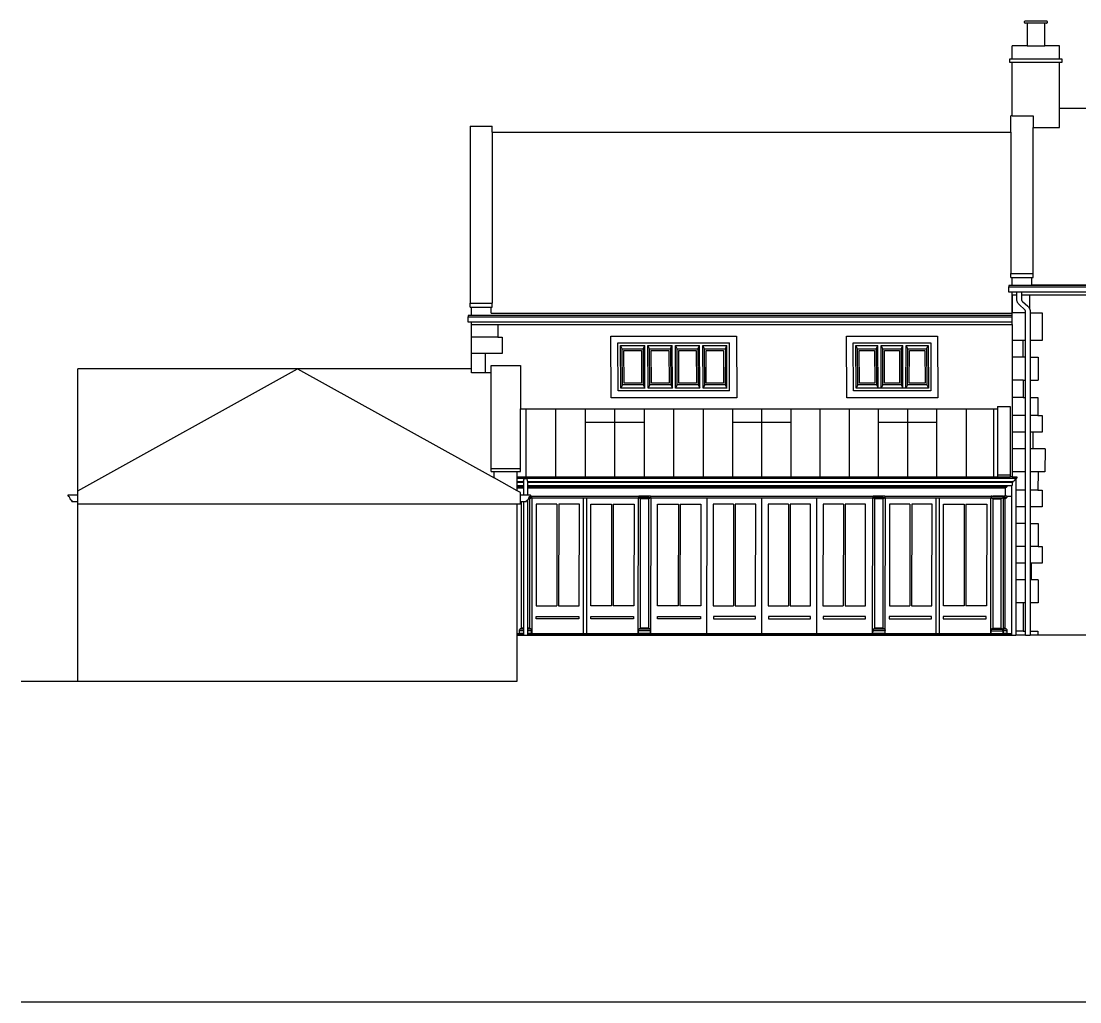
# Model space of a CAD drawing. Extents: x -13712 to 13712, y -8610 to 6342.
# Drawn here: x -13712 to 2434, y -8610 to 6342 of the extents above; entities that cross this region are included whole.
import ezdxf

# ---------------------------------------------------------------- set-up
doc = ezdxf.new("R2010")
doc.units = 0
doc.header["$MEASUREMENT"] = 0
doc.layers.get('0').update_dxf_attribs({"linetype": 'CONTINUOUS'})

msp = doc.modelspace()

# ---------------------------------------------------------------- linework, layer by layer
at = {"color": 214}
for p, q in [((1590, 6335), (1588, 6331)), ((1588, 6331), (1588, 6326)), ((1588, 6326), (1589, 6321)), ((1589, 6321), (1591, 6318)), ((1593, 6338), (1590, 6335)), ((1591, 6318), (1595, 6315)), ((1596, 6341), (1593, 6338)), ((1595, 6315), (1598, 6313)), ((1600, 6342), (1596, 6341)), ((1598, 6313), (1600, 6312)), ((1928, 6342), (1600, 6342)), ((1629, 6312), (1600, 6312)), ((1629, 6312), (1629, 5965)), ((1900, 6312), (1629, 6312)), ((1900, 5965), (1900, 6312)), ((1928, 6312), (1900, 6312)), ((1932, 6341), (1928, 6342)), ((1928, 6312), (1930, 6313)), ((1930, 6313), (1934, 6315)), ((1936, 6338), (1932, 6341)), ((1934, 6315), (1937, 6318)), ((1939, 6335), (1936, 6338)), ((1937, 6318), (1940, 6321)), ((1940, 6331), (1939, 6335)), ((1941, 6326), (1940, 6331)), ((1940, 6321), (1941, 6326)), ((1404, 5765), (1404, 5965)), ((1629, 5965), (1404, 5965)), ((1629, 5965), (1900, 5965)), ((2124, 5965), (1900, 5965)), ((2124, 5765), (2124, 5965)), ((1364, 5765), (1364, 5715)), ((1404, 5765), (1364, 5765)), ((1364, 5715), (1404, 5715)), ((2124, 5765), (1404, 5765)), ((1404, 5715), (2124, 5715)), ((1404, 4900), (1404, 5715)), ((2164, 5765), (2124, 5765)), ((2124, 5014), (2124, 5715)), ((2124, 5715), (2164, 5715)), ((2164, 5715), (2164, 5765)), ((2124, 5014), (11934, 5014)), ((2124, 4719), (2124, 5014)), ((1404, 4900), (1384, 4900)), ((1384, 4651), (1384, 4900)), ((1404, 4900), (1724, 4900)), ((1724, 4900), (1724, 4719)), ((-6866, 4740), (-6526, 4740)), ((-6866, 4740), (-6866, 2041)), ((-6526, 4651), (-6526, 4740)), ((1724, 4719), (2124, 4719)), ((1724, 2496), (1724, 4719)), ((-6526, 4651), (1384, 4651)), ((-6526, 4651), (-6526, 2041)), ((1384, 4651), (1384, 2496)), ((1384, 2496), (1724, 2496)), ((1384, 2435), (1384, 2496)), ((1384, 2435), (1404, 2435)), ((1404, 2310), (1404, 2435)), ((1404, 2435), (1704, 2435)), ((1704, 2435), (1724, 2435)), ((1704, 2320), (1704, 2435)), ((1724, 2435), (1724, 2496)), ((1354, 2310), (1354, 2290)), ((1404, 2310), (1354, 2310)), ((1354, 2290), (12704, 2290)), ((1354, 2210), (1354, 2290)), ((1704, 2310), (1404, 2310)), ((1704, 2320), (12654, 2320)), ((1704, 2320), (1704, 2310)), ((12654, 2310), (1704, 2310)), ((1404, 2210), (1354, 2210)), ((1404, 2170), (1404, 2210)), ((1475, 2210), (1404, 2210)), ((1404, 2170), (1475, 2170)), ((1404, 1890), (1404, 2170)), ((1404, 2170), (1404, 1893)), ((1475, 2170), (1475, 2210)), ((1545, 2210), (1475, 2210)), ((1475, 2098), (1475, 2170)), ((1545, 2210), (1545, 2170)), ((12654, 2210), (1545, 2210)), ((1545, 2170), (12654, 2170)), ((1545, 2170), (1545, 2100)), ((1545, 2100), (1545, 2096)), ((1668, 2170), (1668, 1957)), ((-6866, 2041), (-6526, 2041)), ((-6866, 1980), (-6866, 2041)), ((-6866, 1980), (-6846, 1980)), ((-6846, 1855), (-6846, 1980)), ((-6846, 1980), (-6546, 1980)), ((-6546, 1890), (-6546, 1980)), ((-6546, 1980), (-6526, 1980)), ((-6526, 1980), (-6526, 2041)), ((1475, 2091), (1475, 2098)), ((1476, 2083), (1475, 2091)), ((1478, 2075), (1476, 2083)), ((1480, 2068), (1478, 2075)), ((1482, 2060), (1480, 2068)), ((1485, 2053), (1482, 2060)), ((1489, 2046), (1485, 2053)), ((1493, 2039), (1489, 2046)), ((1497, 2032), (1493, 2039)), ((1502, 2026), (1497, 2032)), ((1507, 2020), (1502, 2026)), ((1513, 2015), (1507, 2020)), ((1593, 1944), (1513, 2015)), ((1545, 2096), (1545, 2093)), ((1545, 2093), (1545, 2090)), ((1545, 2090), (1546, 2087)), ((1546, 2087), (1547, 2084)), ((1547, 2084), (1548, 2082)), ((1548, 2082), (1550, 2079)), ((1550, 2079), (1551, 2076)), ((1551, 2076), (1553, 2074)), ((1553, 2074), (1555, 2071)), ((1555, 2071), (1557, 2069)), ((1557, 2069), (1559, 2067)), ((1559, 2067), (1640, 1996)), ((1596, 1941), (1593, 1944)), ((1598, 1939), (1596, 1941)), ((1600, 1937), (1598, 1939)), ((1640, 1996), (1645, 1990)), ((1645, 1990), (1650, 1985)), ((1650, 1985), (1655, 1978)), ((1655, 1978), (1660, 1972)), ((1660, 1972), (1664, 1965)), ((1664, 1965), (1667, 1958)), ((1667, 1958), (1670, 1950)), ((1670, 1950), (1673, 1943)), ((1673, 1943), (1675, 1935)), ((-6896, 1855), (-6896, 1835)), ((-6846, 1855), (-6896, 1855)), ((-6896, 1835), (1404, 1835)), ((-6896, 1755), (-6896, 1835)), ((1404, 1855), (-6846, 1855)), ((-6546, 1890), (1404, 1890)), ((1608, 1893), (1404, 1893)), ((1404, 1855), (1404, 1890)), ((1404, 1835), (1404, 1855)), ((1404, 1755), (1404, 1835)), ((1601, 1934), (1600, 1937)), ((1603, 1932), (1601, 1934)), ((1604, 1929), (1603, 1932)), ((1605, 1926), (1604, 1929)), ((1606, 1923), (1605, 1926)), ((1607, 1920), (1606, 1923)), ((1607, 1917), (1607, 1920)), ((1608, 1915), (1607, 1917)), ((1608, 1911), (1608, 1915)), ((1608, -3020), (1608, 1911)), ((1675, 1935), (1676, 1927)), ((1676, 1927), (1677, 1919)), ((1677, 1919), (1677, 1912)), ((1677, 1912), (1677, -3020)), ((1677, 1893), (1859, 1893)), ((1859, 1893), (1859, 1474)), ((-6846, 1755), (-6896, 1755)), ((-6846, 1715), (-6846, 1755)), ((1404, 1755), (-6846, 1755)), ((-6846, 1715), (1404, 1715)), ((-6846, 1040), (-6846, 1715)), ((-6442, 1715), (-6442, 1526)), ((1404, 1715), (1404, 1755)), ((1404, 1715), (1404, -607)), ((1404, 1715), (1404, 1474)), ((-6442, 1526), (-6846, 1526)), ((-6442, 1526), (-6376, 1526)), ((-6376, 1526), (-6376, 1274)), ((-4711, 601), (-4716, 1541)), ((-4716, 1541), (-2801, 1541)), ((-2801, 1541), (-2796, 601)), ((-1126, 1541), (264, 1541)), ((-1120, 601), (-1126, 1541)), ((264, 1541), (270, 601)), ((1571, 1474), (1404, 1474)), ((1571, 1220), (1571, 1474)), ((1608, 1474), (1571, 1474)), ((1859, 1474), (1677, 1474)), ((-4611, 1436), (-2907, 1436)), ((-4606, 706), (-4611, 1436)), ((-4545, 1346), (-4570, 1396)), ((-4570, 1396), (-4202, 1396)), ((-4567, 746), (-4570, 1396)), ((-4545, 1346), (-4227, 1346)), ((-4542, 796), (-4545, 1346)), ((-4520, 1321), (-4252, 1321)), ((-4517, 821), (-4520, 1321)), ((-4252, 1321), (-4249, 821)), ((-4227, 1346), (-4202, 1396)), ((-4227, 1346), (-4224, 796)), ((-4198, 748), (-4202, 1396)), ((-4152, 1396), (-3786, 1396)), ((-4148, 748), (-4152, 1396)), ((-4127, 1346), (-4152, 1396)), ((-4127, 1346), (-3808, 1346)), ((-4124, 796), (-4127, 1346)), ((-4099, 821), (-4102, 1321)), ((-4102, 1321), (-3833, 1321)), ((-3833, 1321), (-3830, 821)), ((-3808, 1346), (-3786, 1396)), ((-3808, 1346), (-3805, 796)), ((-3786, 1396), (-3784, 1396)), ((-3780, 750), (-3784, 1396)), ((-3708, 1346), (-3734, 1396)), ((-3730, 751), (-3734, 1396)), ((-3734, 1396), (-3365, 1396)), ((-3705, 796), (-3708, 1346)), ((-3708, 1346), (-3390, 1346)), ((-3680, 821), (-3683, 1321)), ((-3683, 1321), (-3415, 1321)), ((-3415, 1321), (-3412, 821)), ((-3390, 1346), (-3365, 1396)), ((-3390, 1346), (-3387, 796)), ((-3362, 753), (-3365, 1396)), ((-3315, 1396), (-2947, 1396)), ((-3290, 1346), (-3315, 1396)), ((-3312, 753), (-3315, 1396)), ((-3287, 796), (-3290, 1346)), ((-3290, 1346), (-2972, 1346)), ((-3265, 1321), (-2998, 1321)), ((-3262, 821), (-3265, 1321)), ((-2998, 1321), (-3001, 821)), ((-2972, 1346), (-2976, 796)), ((-2972, 1346), (-2947, 1396)), ((-2972, 1346), (-2972, 1346)), ((-2951, 746), (-2947, 1396)), ((-2911, 706), (-2907, 1436)), ((-1016, 706), (-1020, 1436)), ((-1020, 1436), (160, 1436)), ((-954, 1346), (-980, 1396)), ((-980, 1396), (-647, 1396)), ((-976, 746), (-980, 1396)), ((-951, 796), (-954, 1346)), ((-954, 1346), (-671, 1346)), ((-929, 1321), (-696, 1321)), ((-926, 821), (-929, 1321)), ((-696, 1321), (-693, 821)), ((-671, 1346), (-647, 1396)), ((-671, 1346), (-668, 796)), ((-647, 1396), (-646, 1396)), ((-643, 748), (-646, 1396)), ((-571, 1346), (-596, 1396)), ((-593, 748), (-596, 1396)), ((-596, 1396), (-264, 1396)), ((-568, 796), (-571, 1346)), ((-571, 1346), (-289, 1346)), ((-543, 821), (-546, 1321)), ((-546, 1321), (-314, 1321)), ((-314, 1321), (-317, 821)), ((-289, 1346), (-292, 796)), ((-289, 1346), (-264, 1396)), ((-267, 748), (-264, 1396)), ((-217, 748), (-214, 1396)), ((-214, 1396), (120, 1396)), ((-189, 1346), (-214, 1396)), ((-192, 796), (-189, 1346)), ((-189, 1346), (96, 1346)), ((-167, 821), (-164, 1321)), ((-164, 1321), (71, 1321)), ((71, 1321), (74, 821)), ((96, 1346), (120, 1396)), ((96, 1346), (99, 796)), ((120, 1396), (124, 746)), ((160, 1436), (164, 706)), ((-6634, 1274), (-6846, 1274)), ((-6634, 1274), (-6634, 978)), ((-6376, 1274), (-6634, 1274)), ((1404, 1221), (1404, 1220)), ((1404, 1220), (1404, 870)), ((1571, 1220), (1404, 1220)), ((1608, 1220), (1571, 1220)), ((1677, 1221), (1801, 1220)), ((1801, 1220), (1801, 870)), ((-9496, 1040), (-12846, 1040)), ((-12846, -817), (-12846, 1040)), ((-12846, -817), (-9496, 1040)), ((-6846, 1040), (-9496, 1040)), ((-9496, 1040), (-6496, -623)), ((-6846, 978), (-6846, 1040)), ((-6546, 978), (-6846, 978)), ((-6546, 1093), (-6096, 1093)), ((-6546, 978), (-6546, 1093)), ((-6546, -479), (-6546, 978)), ((-6096, 1093), (-6096, 432)), ((-4249, 821), (-4517, 821)), ((-3830, 821), (-4099, 821)), ((-3412, 821), (-3680, 821)), ((-3001, 821), (-3262, 821)), ((-693, 821), (-926, 821)), ((-317, 821), (-543, 821)), ((74, 821), (-167, 821)), ((1404, 870), (1404, 606)), ((1571, 870), (1404, 870)), ((1571, 870), (1571, 606)), ((1571, 870), (1608, 870)), ((1677, 870), (1801, 870)), ((-2911, 706), (-4606, 706)), ((-4542, 796), (-4567, 746)), ((-4198, 746), (-4567, 746)), ((-4224, 796), (-4542, 796)), ((-4224, 796), (-4198, 748)), ((-4198, 746), (-4198, 748)), ((-4124, 796), (-4148, 748)), ((-4148, 746), (-4148, 748)), ((-3780, 746), (-4148, 746)), ((-3805, 796), (-4124, 796)), ((-3805, 796), (-3780, 750)), ((-3780, 746), (-3780, 750)), ((-3705, 796), (-3730, 751)), ((-3730, 746), (-3730, 751)), ((-3362, 746), (-3730, 746)), ((-3387, 796), (-3705, 796)), ((-3387, 796), (-3362, 753)), ((-3362, 746), (-3362, 753)), ((-3287, 796), (-3312, 753)), ((-3312, 746), (-3312, 753)), ((-2951, 746), (-3312, 746)), ((-2976, 796), (-3287, 796)), ((-2976, 796), (-2951, 746)), ((164, 706), (-1016, 706)), ((-951, 796), (-976, 746)), ((124, 746), (-976, 746)), ((-668, 796), (-951, 796)), ((-668, 796), (-643, 748)), ((-568, 796), (-593, 748)), ((-292, 796), (-568, 796)), ((-292, 796), (-267, 748)), ((-192, 796), (-217, 748)), ((99, 796), (-192, 796)), ((99, 796), (124, 746)), ((-2796, 601), (-4711, 601)), ((270, 601), (-1120, 601)), ((1404, 606), (1404, 329)), ((1571, 606), (1404, 606)), ((1571, 606), (1608, 606)), ((1677, 606), (1793, 606)), ((1793, 606), (1793, 329)), ((-6096, -479), (-6096, 432)), ((1404, 329), (1404, 75)), ((1608, 329), (1404, 329)), ((1793, 329), (1677, 329)), ((1793, 329), (1859, 329)), ((1859, 329), (1859, 75)), ((1608, 75), (1404, 75)), ((1724, 75), (1677, 75)), ((1724, -179), (1724, 75)), ((1859, 75), (1724, 75)), ((1608, -179), (1404, -179)), ((1724, -179), (1677, -179)), ((1906, -179), (1724, -179)), ((1906, -179), (1902, -529)), ((-6546, -525), (-6546, -479)), ((-6546, -479), (-6096, -479)), ((-6096, -525), (-6096, -479)), ((-6546, -525), (-6496, -525)), ((-6496, -623), (-6496, -525)), ((-6496, -525), (-6146, -525)), ((-6146, -817), (-6496, -623)), ((-6146, -525), (-6096, -525)), ((-6146, -674), (-6146, -627)), ((1404, -529), (1404, -607)), ((1608, -529), (1404, -529)), ((1797, -529), (1677, -529)), ((1797, -529), (1793, -807)), ((1902, -529), (1797, -529)), ((-6146, -699), (-6146, -687)), ((-6146, -752), (-6146, -737)), ((-6146, -775), (-6146, -760)), ((1608, -807), (1460, -807)), ((1793, -807), (1677, -807)), ((1793, -807), (1859, -807)), ((1859, -807), (1859, -1061)), ((-12996, -900), (-12996, -880)), ((-12996, -880), (-12846, -880)), ((-12996, -900), (-12990, -900)), ((-12990, -900), (-12986, -903)), ((-12986, -903), (-12982, -907)), ((-12982, -907), (-12979, -911)), ((-12979, -911), (-12975, -922)), ((-12975, -922), (-12972, -932)), ((-12972, -932), (-12970, -939)), ((-12970, -939), (-12967, -945)), ((-12967, -945), (-12963, -949)), ((-12963, -949), (-12959, -953)), ((-12959, -953), (-12955, -956)), ((-12955, -956), (-12950, -959)), ((-12950, -959), (-12945, -962)), ((-12945, -962), (-12941, -964)), ((-12941, -964), (-12940, -966)), ((-12940, -966), (-12938, -968)), ((-12938, -968), (-12938, -971)), ((-12846, -880), (-12846, -817)), ((-12846, -980), (-12846, -880)), ((-6096, -845), (-6146, -817)), ((-6096, -880), (-6096, -845)), ((-6096, -980), (-6096, -880)), ((-6096, -880), (-6048, -880)), ((-6048, -880), (-5988, -880)), ((-6004, -971), (-6003, -968)), ((-6003, -968), (-6002, -966)), ((-6002, -966), (-6000, -964)), ((-6000, -964), (-5997, -962)), ((-5997, -962), (-5991, -959)), ((-5991, -959), (-5988, -957)), ((-5988, -880), (-5946, -880)), ((-5988, -957), (-5986, -956)), ((-5986, -956), (-5982, -953)), ((-5982, -953), (-5978, -949)), ((-5978, -949), (-5975, -945)), ((-5975, -945), (-5972, -940)), ((-5972, -940), (-5971, -939)), ((-5971, -939), (-5969, -932)), ((-5969, -932), (-5968, -928)), ((-5968, -928), (-5967, -924)), ((-5967, -924), (-5966, -922)), ((-5966, -922), (-5962, -911)), ((-5962, -911), (-5959, -907)), ((-5959, -907), (-5956, -903)), ((-5956, -903), (-5951, -900)), ((-5951, -900), (-5946, -900)), ((-5946, -900), (-5946, -880)), ((-5946, -900), (-5946, -900)), ((-5946, -900), (-5946, -900)), ((-12938, -980), (-12938, -971)), ((-12938, -980), (-12846, -980)), ((-12846, -1019), (-12846, -980)), ((-12846, -1019), (-6146, -1019)), ((-12846, -3720), (-12846, -1019)), ((-6146, -1019), (-6096, -1019)), ((-6096, -1019), (-6096, -980)), ((-6096, -980), (-6083, -980)), ((-6083, -980), (-6048, -980)), ((-6048, -980), (-6004, -980)), ((-6004, -980), (-6004, -971)), ((1608, -1061), (1460, -1061)), ((1859, -1061), (1677, -1061)), ((1608, -1315), (1460, -1315)), ((1677, -1315), (1801, -1315)), ((1801, -1315), (1801, -1665)), ((1608, -1665), (1460, -1665)), ((1801, -1665), (1677, -1665)), ((1801, -1665), (1859, -1665)), ((1859, -1665), (1859, -1923)), ((1608, -1923), (1460, -1923)), ((1696, -1923), (1677, -1923)), ((1859, -1923), (1696, -1923)), ((1696, -2177), (1696, -1923)), ((1608, -2177), (1460, -2177)), ((1696, -2177), (1677, -2177)), ((1801, -2177), (1696, -2177)), ((1801, -2177), (1801, -2527)), ((1571, -2527), (1460, -2527)), ((1571, -2527), (1571, -2956)), ((1608, -2527), (1571, -2527)), ((1801, -2527), (1677, -2527)), ((-6146, -3005), (-6146, -2995)), ((-6146, -3020), (-6146, -3005)), ((1571, -2956), (1460, -2956)), ((1571, -2956), (1608, -2956)), ((1677, -2956), (1793, -2956)), ((1793, -2956), (1793, -3020)), ((-12846, -3720), (-6146, -3720))]:
    msp.add_line(p, q, dxfattribs=at)
at = {"color": 95}
for p, q in [((-6096, 432), (1179, 432)), ((-6008, -607), (-6008, 432)), ((-5558, -607), (-5558, 432)), ((-5107, 230), (-5107, 432)), ((-4657, 230), (-4657, 432)), ((-4206, 230), (-4206, 432)), ((-3756, -607), (-3756, 432)), ((-3305, -607), (-3305, 432)), ((-2860, 230), (-2860, 432)), ((-2415, 230), (-2415, 432)), ((-1970, 230), (-1970, 432)), ((-1525, -607), (-1525, 432)), ((-1080, -607), (-1080, 432)), ((-635, 230), (-635, 432)), ((-190, 230), (-190, 432)), ((255, 230), (255, 432)), ((705, -607), (705, 432)), ((1125, -607), (1125, 432)), ((1179, 469), (1374, 469)), ((1179, 469), (1179, 432)), ((1179, 432), (1179, -577)), ((1374, 469), (1374, -577)), ((-5107, -607), (-5107, 230)), ((-5107, 230), (-4657, 230)), ((-4657, -607), (-4657, 230)), ((-4657, 230), (-4206, 230)), ((-4206, -607), (-4206, 230)), ((-2860, -607), (-2860, 230)), ((-2860, 230), (-2415, 230)), ((-2415, -607), (-2415, 230)), ((-2415, 230), (-1970, 230)), ((-1970, -607), (-1970, 230)), ((-635, -607), (-635, 230)), ((-635, 230), (-190, 230)), ((-190, -607), (-190, 230)), ((-190, 230), (255, 230)), ((255, -607), (255, 230)), ((-6146, -607), (-6146, -525)), ((-6146, -627), (-6146, -607)), ((-6146, -607), (1179, -607)), ((-6146, -627), (1472, -627)), ((1179, -577), (1374, -577)), ((1179, -577), (1179, -607)), ((1179, -607), (1374, -607)), ((1374, -577), (1374, -607)), ((1404, -607), (1374, -607)), ((1404, -607), (1472, -607)), ((1445, -645), (1441, -656)), ((1451, -637), (1445, -645)), ((1459, -631), (1451, -637)), ((1460, -631), (1459, -631)), ((1465, -628), (1460, -631)), ((1460, -631), (1460, -3020)), ((1472, -627), (1465, -628)), ((1472, -607), (1472, -627)), ((-6146, -674), (-6048, -674)), ((-6146, -687), (-6146, -674)), ((-6146, -687), (-6048, -687)), ((-6146, -737), (-6146, -699)), ((-6146, -737), (-6048, -737)), ((-6146, -752), (-6048, -752)), ((-6146, -760), (-6146, -752)), ((-6146, -760), (-6048, -760)), ((-6146, -775), (-6048, -775)), ((-6146, -817), (-6146, -775)), ((-6048, -669), (-6048, -674)), ((-6048, -674), (-6048, -687)), ((-6048, -687), (-6048, -737)), ((-6048, -737), (-6048, -752)), ((-6048, -752), (-6048, -760)), ((-6048, -760), (-6048, -775)), ((-6048, -775), (-6048, -880)), ((-5988, -669), (-5988, -674)), ((-5988, -674), (1413, -674)), ((-5988, -674), (-5988, -687)), ((-5988, -687), (1413, -687)), ((-5988, -687), (-5988, -737)), ((-5988, -737), (1335, -737)), ((-5988, -737), (-5988, -752)), ((-5988, -752), (1319, -752)), ((-5988, -752), (-5988, -760)), ((-5988, -760), (1319, -760)), ((-5988, -760), (-5988, -775)), ((-5988, -775), (1296, -775)), ((-5988, -775), (-5988, -880)), ((1296, -775), (1296, -900)), ((1296, -775), (1304, -775)), ((1306, -770), (1304, -775)), ((1308, -766), (1306, -770)), ((1311, -763), (1308, -766)), ((1315, -761), (1311, -763)), ((1319, -760), (1315, -761)), ((1324, -750), (1319, -752)), ((1319, -752), (1319, -760)), ((1327, -748), (1324, -750)), ((1331, -745), (1327, -748)), ((1333, -741), (1331, -745)), ((1335, -737), (1333, -741)), ((1335, -737), (1390, -737)), ((1390, -737), (1400, -737)), ((1390, -737), (1390, -900)), ((1401, -696), (1400, -699)), ((1400, -699), (1400, -737)), ((1403, -692), (1401, -696)), ((1406, -690), (1403, -692)), ((1409, -688), (1406, -690)), ((1413, -687), (1409, -688)), ((1413, -674), (1413, -687)), ((1419, -674), (1413, -674)), ((1427, -671), (1419, -674)), ((1432, -668), (1427, -671)), ((1438, -661), (1432, -668)), ((1441, -656), (1438, -661)), ((-5988, -957), (-5988, -2912)), ((-5954, -940), (-5972, -940)), ((-5938, -928), (-5968, -928)), ((-5938, -924), (-5967, -924)), ((-5954, -2912), (-5954, -940)), ((-5950, -940), (-5954, -940)), ((-5949, -937), (-5950, -940)), ((-5948, -934), (-5949, -937)), ((-5946, -931), (-5948, -934)), ((-5936, -900), (-5946, -900)), ((-5936, -900), (-5946, -900)), ((-5944, -929), (-5946, -931)), ((-5941, -928), (-5944, -929)), ((-5938, -928), (-5941, -928)), ((-5935, -923), (-5938, -924)), ((-5938, -925), (-5938, -924)), ((-5938, -925), (-4284, -925)), ((-5938, -928), (-5938, -925)), ((-5936, -900), (-4285, -900)), ((-5933, -900), (-5936, -900)), ((-5936, -900), (-5936, -900)), ((-5932, -922), (-5935, -923)), ((-5930, -902), (-5933, -900)), ((-5930, -921), (-5932, -922)), ((-5928, -904), (-5930, -902)), ((-5928, -918), (-5930, -921)), ((-5927, -907), (-5928, -904)), ((-5926, -916), (-5928, -918)), ((-5926, -910), (-5927, -907)), ((-5926, -913), (-5926, -910)), ((-5926, -913), (-5926, -916)), ((-5920, -2995), (-5919, -925)), ((-5135, -2640), (-5133, -925)), ((-5089, -925), (-5091, -2995)), ((-4300, -2995), (-4299, -925)), ((-4295, -910), (-4296, -913)), ((-4295, -916), (-4296, -913)), ((-4293, -904), (-4295, -907)), ((-4295, -907), (-4295, -910)), ((-4293, -918), (-4295, -916)), ((-4291, -902), (-4293, -904)), ((-4291, -921), (-4293, -918)), ((-4288, -900), (-4291, -902)), ((-4289, -922), (-4291, -921)), ((-4286, -923), (-4289, -922)), ((-4285, -900), (-4288, -900)), ((-4284, -924), (-4286, -923)), ((-4121, -900), (-4285, -900)), ((-4285, -900), (-4285, -900)), ((-4285, -900), (-4138, -900)), ((-4285, -900), (-4138, -900)), ((-4123, -924), (-4284, -924)), ((-4284, -925), (-4284, -924)), ((-4284, -928), (-4284, -925)), ((-4123, -928), (-4284, -928)), ((-4280, -928), (-4284, -928)), ((-4278, -929), (-4280, -928)), ((-4275, -931), (-4278, -929)), ((-4273, -934), (-4275, -931)), ((-4272, -937), (-4273, -934)), ((-4272, -940), (-4272, -937)), ((-4268, -940), (-4272, -940)), ((-4268, -2912), (-4268, -940)), ((-4139, -940), (-4268, -940)), ((-4139, -2912), (-4139, -940)), ((-4135, -940), (-4139, -940)), ((-4121, -900), (-4138, -900)), ((-4134, -937), (-4135, -940)), ((-4133, -934), (-4134, -937)), ((-4131, -931), (-4133, -934)), ((-4129, -929), (-4131, -931)), ((-4126, -928), (-4129, -929)), ((-4123, -928), (-4126, -928)), ((-4120, -923), (-4123, -924)), ((-4123, -925), (-4123, -924)), ((-4123, -925), (-709, -925)), ((-4123, -928), (-4123, -925)), ((-4121, -900), (-710, -900)), ((-4118, -900), (-4121, -900)), ((-4121, -900), (-4121, -900)), ((-4117, -922), (-4120, -923)), ((-4115, -902), (-4118, -900)), ((-4115, -921), (-4117, -922)), ((-4113, -904), (-4115, -902)), ((-4113, -918), (-4115, -921)), ((-4112, -907), (-4113, -904)), ((-4111, -916), (-4113, -918)), ((-4111, -910), (-4112, -907)), ((-4111, -913), (-4111, -910)), ((-4111, -913), (-4111, -916)), ((-4106, -2995), (-4105, -925)), ((-3253, -2995), (-3251, -925)), ((-2415, -2995), (-2414, -925)), ((-1578, -2995), (-1577, -925)), ((-726, -2995), (-725, -925)), ((-720, -910), (-721, -913)), ((-720, -916), (-721, -913)), ((-718, -904), (-720, -907)), ((-720, -907), (-720, -910)), ((-718, -918), (-720, -916)), ((-716, -902), (-718, -904)), ((-716, -921), (-718, -918)), ((-713, -900), (-716, -902)), ((-714, -922), (-716, -921)), ((-711, -923), (-714, -922)), ((-710, -900), (-713, -900)), ((-709, -924), (-711, -923)), ((-546, -900), (-710, -900)), ((-710, -900), (-710, -900)), ((-710, -900), (-563, -900)), ((-710, -900), (-563, -900)), ((-548, -924), (-709, -924)), ((-709, -925), (-709, -924)), ((-709, -928), (-709, -925)), ((-548, -928), (-709, -928)), ((-705, -928), (-709, -928)), ((-703, -929), (-705, -928)), ((-700, -931), (-703, -929)), ((-698, -934), (-700, -931)), ((-697, -937), (-698, -934)), ((-697, -940), (-697, -937)), ((-693, -940), (-697, -940)), ((-693, -2912), (-693, -940)), ((-564, -940), (-693, -940)), ((-564, -2912), (-564, -940)), ((-560, -940), (-564, -940)), ((-546, -900), (-563, -900)), ((-559, -937), (-560, -940)), ((-558, -934), (-559, -937)), ((-556, -931), (-558, -934)), ((-554, -929), (-556, -931)), ((-551, -928), (-554, -929)), ((-548, -928), (-551, -928)), ((-545, -923), (-548, -924)), ((-548, -925), (-548, -924)), ((-548, -925), (1091, -925)), ((-548, -928), (-548, -925)), ((-543, -900), (-546, -900)), ((-546, -900), (-546, -900)), ((-546, -900), (1090, -900)), ((-542, -922), (-545, -923)), ((-540, -902), (-543, -900)), ((-540, -921), (-542, -922)), ((-538, -904), (-540, -902)), ((-538, -918), (-540, -921)), ((-537, -907), (-538, -904)), ((-536, -916), (-538, -918)), ((-536, -910), (-537, -907)), ((-536, -913), (-536, -910)), ((-536, -913), (-536, -916)), ((-532, -2995), (-531, -925)), ((244, -2995), (245, -925)), ((289, -925), (288, -2640)), ((1078, -2995), (1079, -925)), ((1080, -910), (1079, -913)), ((1079, -913), (1080, -916)), ((1082, -904), (1080, -907)), ((1080, -907), (1080, -910)), ((1080, -916), (1082, -918)), ((1084, -902), (1082, -904)), ((1082, -918), (1084, -921)), ((1087, -900), (1084, -902)), ((1084, -921), (1086, -922)), ((1086, -922), (1089, -923)), ((1090, -900), (1087, -900)), ((1089, -923), (1091, -924)), ((1090, -900), (1090, -900)), ((1090, -900), (1254, -900)), ((1090, -900), (1106, -900)), ((1091, -924), (1252, -924)), ((1091, -924), (1091, -925)), ((1091, -925), (1091, -928)), ((1091, -928), (1095, -928)), ((1091, -928), (1252, -928)), ((1095, -928), (1097, -929)), ((1097, -929), (1100, -931)), ((1100, -931), (1102, -934)), ((1102, -934), (1103, -937)), ((1103, -937), (1103, -940)), ((1103, -940), (1107, -940)), ((1254, -900), (1106, -900)), ((1254, -900), (1106, -900)), ((1107, -940), (1107, -2912)), ((1107, -940), (1236, -940)), ((1236, -940), (1240, -940)), ((1236, -2912), (1236, -940)), ((1240, -940), (1241, -937)), ((1241, -937), (1242, -934)), ((1242, -934), (1244, -931)), ((1244, -931), (1246, -929)), ((1246, -929), (1249, -928)), ((1249, -928), (1252, -928)), ((1252, -924), (1255, -923)), ((1252, -925), (1252, -924)), ((1252, -925), (1269, -925)), ((1252, -928), (1252, -925)), ((1254, -900), (1254, -900)), ((1257, -900), (1254, -900)), ((1254, -900), (1269, -900)), ((1255, -923), (1258, -922)), ((1260, -902), (1257, -900)), ((1258, -922), (1260, -921)), ((1262, -904), (1260, -902)), ((1260, -921), (1262, -918)), ((1263, -907), (1262, -904)), ((1262, -918), (1264, -916)), ((1264, -910), (1263, -907)), ((1264, -913), (1264, -910)), ((1264, -916), (1264, -913)), ((1269, -900), (1269, -900)), ((1314, -900), (1269, -900)), ((1269, -900), (1296, -900)), ((1269, -924), (1269, -900)), ((1312, -924), (1269, -924)), ((1269, -925), (1269, -924)), ((1269, -928), (1269, -925)), ((1312, -928), (1269, -928)), ((1269, -940), (1269, -928)), ((1269, -2912), (1269, -940)), ((1296, -940), (1269, -940)), ((1314, -900), (1296, -900)), ((1296, -2912), (1296, -940)), ((1300, -940), (1296, -940)), ((1300, -940), (1301, -937)), ((1301, -937), (1302, -934)), ((1302, -934), (1304, -931)), ((1304, -931), (1306, -929)), ((1306, -929), (1309, -928)), ((1309, -928), (1312, -928)), ((1312, -924), (1315, -923)), ((1312, -928), (1312, -924)), ((1312, -928), (1312, -928)), ((1317, -900), (1314, -900)), ((1314, -900), (1390, -900)), ((1315, -923), (1318, -922)), ((1320, -902), (1317, -900)), ((1318, -922), (1320, -921)), ((1322, -904), (1320, -902)), ((1320, -921), (1322, -918)), ((1323, -907), (1322, -904)), ((1322, -918), (1324, -916)), ((1324, -910), (1323, -907)), ((1324, -913), (1324, -910)), ((1324, -916), (1324, -913)), ((1390, -900), (1390, -2995)), ((-6146, -2995), (-6146, -1019)), ((-6083, -2912), (-6083, -980)), ((-6048, -980), (-6048, -2912)), ((-5857, -1020), (-5858, -2570)), ((-5540, -1020), (-5857, -1020)), ((-5540, -1020), (-5542, -2570)), ((-5514, -1020), (-5516, -2570)), ((-5198, -1020), (-5514, -1020)), ((-5200, -2570), (-5198, -1020)), ((-5025, -2570), (-5023, -1020)), ((-5023, -1020), (-4707, -1020)), ((-4707, -1020), (-4708, -2570)), ((-4681, -1020), (-4682, -2570)), ((-4681, -1020), (-4365, -1020)), ((-4365, -1020), (-4366, -2570)), ((-4006, -2570), (-4005, -1020)), ((-4005, -1020), (-3688, -1020)), ((-3688, -1020), (-3690, -2570)), ((-3662, -1020), (-3664, -2570)), ((-3662, -1020), (-3346, -1020)), ((-3346, -1020), (-3348, -2570)), ((-3156, -1020), (-3158, -2570)), ((-2846, -1020), (-3156, -1020)), ((-2846, -1020), (-2847, -2570)), ((-2820, -1020), (-2821, -2570)), ((-2509, -1020), (-2820, -1020)), ((-2510, -2570), (-2509, -1020)), ((-2319, -1020), (-2320, -2570)), ((-2008, -1020), (-2319, -1020)), ((-2008, -1020), (-2010, -2570)), ((-1982, -1020), (-1984, -2570)), ((-1672, -1020), (-1982, -1020)), ((-1673, -2570), (-1672, -1020)), ((-1482, -1020), (-1483, -2570)), ((-1171, -1020), (-1482, -1020)), ((-1171, -1020), (-1173, -2570)), ((-1145, -1020), (-1147, -2570)), ((-835, -1020), (-1145, -1020)), ((-836, -2570), (-835, -1020)), ((-467, -1020), (-468, -2570)), ((-156, -1020), (-467, -1020)), ((-156, -1020), (-158, -2570)), ((-130, -1020), (-132, -2570)), ((180, -1020), (-130, -1020)), ((179, -2570), (180, -1020)), ((354, -2570), (356, -1020)), ((356, -1020), (671, -1020)), ((671, -1020), (670, -2570)), ((697, -1020), (696, -2570)), ((697, -1020), (1014, -1020)), ((1014, -1020), (1013, -2570)), ((-5858, -2570), (-5542, -2570)), ((-5516, -2570), (-5200, -2570)), ((-4708, -2570), (-5025, -2570)), ((-4366, -2570), (-4682, -2570)), ((-3690, -2570), (-4006, -2570)), ((-3348, -2570), (-3664, -2570)), ((-3158, -2570), (-2847, -2570)), ((-2821, -2570), (-2510, -2570)), ((-2320, -2570), (-2010, -2570)), ((-1984, -2570), (-1673, -2570)), ((-1483, -2570), (-1173, -2570)), ((-1147, -2570), (-836, -2570)), ((-468, -2570), (-158, -2570)), ((-132, -2570), (179, -2570)), ((670, -2570), (354, -2570)), ((1013, -2570), (696, -2570)), ((-5858, -2735), (-5205, -2735)), ((-5858, -2770), (-5858, -2735)), ((-5205, -2735), (-5205, -2770)), ((-5135, -2995), (-5135, -2640)), ((-5135, -2640), (-5134, -2640)), ((-5025, -2735), (-4371, -2735)), ((-5025, -2770), (-5025, -2735)), ((-4371, -2735), (-4371, -2770)), ((-4006, -2735), (-3353, -2735)), ((-4006, -2770), (-4006, -2735)), ((-3353, -2735), (-3353, -2770)), ((-3153, -2735), (-3153, -2770)), ((-2510, -2735), (-3153, -2735)), ((-2510, -2770), (-2510, -2735)), ((-2315, -2735), (-2315, -2770)), ((-1673, -2735), (-2315, -2735)), ((-1673, -2770), (-1673, -2735)), ((-1478, -2735), (-1478, -2770)), ((-836, -2735), (-1478, -2735)), ((-836, -2770), (-836, -2735)), ((172, -2735), (-471, -2735)), ((-471, -2735), (-471, -2770)), ((172, -2770), (172, -2735)), ((288, -2640), (288, -2995)), ((1005, -2735), (352, -2735)), ((352, -2735), (352, -2770)), ((1005, -2770), (1005, -2735)), ((-5205, -2770), (-5858, -2770)), ((-4371, -2770), (-5025, -2770)), ((-3353, -2770), (-4006, -2770)), ((-3153, -2770), (-2510, -2770)), ((-2315, -2770), (-1673, -2770)), ((-1478, -2770), (-836, -2770)), ((-471, -2770), (172, -2770)), ((352, -2770), (1005, -2770)), ((-6146, -2995), (-6111, -2995)), ((-6146, -3005), (-6048, -3005)), ((-6110, -2937), (-6111, -2940)), ((-6110, -2943), (-6111, -2940)), ((-6099, -2953), (-6111, -2954)), ((-6111, -2995), (-6111, -2954)), ((-6048, -2954), (-6111, -2954)), ((-6048, -2995), (-6111, -2995)), ((-6109, -2934), (-6110, -2937)), ((-6109, -2946), (-6110, -2943)), ((-6107, -2932), (-6109, -2934)), ((-6107, -2948), (-6109, -2946)), ((-6104, -2930), (-6107, -2932)), ((-6105, -2950), (-6107, -2948)), ((-6102, -2952), (-6105, -2950)), ((-6102, -2929), (-6104, -2930)), ((-6099, -2928), (-6102, -2929)), ((-6096, -2924), (-6099, -2924)), ((-6099, -2928), (-6099, -2924)), ((-6048, -2924), (-6099, -2924)), ((-6048, -2928), (-6099, -2928)), ((-6048, -2952), (-6099, -2952)), ((-6099, -2953), (-6099, -2952)), ((-6099, -2952), (-6099, -2952)), ((-6048, -2953), (-6099, -2953)), ((-6093, -2923), (-6096, -2924)), ((-6090, -2921), (-6093, -2923)), ((-6088, -2919), (-6090, -2921)), ((-6087, -2916), (-6088, -2919)), ((-6083, -2912), (-6087, -2912)), ((-6048, -2912), (-6087, -2912)), ((-6087, -2913), (-6087, -2912)), ((-6087, -2913), (-6087, -2916)), ((-6048, -2912), (-6083, -2912)), ((-6048, -2912), (-6048, -2924)), ((-6048, -2912), (-6048, -2912)), ((-6048, -2924), (-6048, -2928)), ((-6048, -2928), (-6048, -2952)), ((-6048, -2952), (-6048, -2953)), ((-6048, -2953), (-6048, -2954)), ((-6048, -2954), (-6048, -2995)), ((-6048, -2995), (-6048, -3005)), ((-6048, -3005), (-6048, -3020)), ((-6048, -3020), (-5988, -3020)), ((-5954, -2912), (-5988, -2912)), ((-5950, -2912), (-5988, -2912)), ((-5988, -2912), (-5988, -2912)), ((-5988, -2912), (-5988, -2924)), ((-5938, -2924), (-5988, -2924)), ((-5988, -2924), (-5988, -2928)), ((-5938, -2928), (-5988, -2928)), ((-5988, -2928), (-5988, -2952)), ((-5938, -2952), (-5988, -2952)), ((-5988, -2952), (-5988, -2953)), ((-5938, -2953), (-5988, -2953)), ((-5988, -2953), (-5988, -2954)), ((-5926, -2954), (-5988, -2954)), ((-5988, -2954), (-5988, -2995)), ((-5926, -2995), (-5988, -2995)), ((-5988, -2995), (-5988, -3005)), ((-5988, -3005), (1359, -3005)), ((-5988, -3005), (-5988, -3020)), ((-5950, -2912), (-5954, -2912)), ((-5950, -2913), (-5950, -2912)), ((-5949, -2916), (-5950, -2913)), ((-5948, -2919), (-5949, -2916)), ((-5946, -2921), (-5948, -2919)), ((-5943, -2923), (-5946, -2921)), ((-5941, -2924), (-5943, -2923)), ((-5938, -2924), (-5941, -2924)), ((-5938, -2928), (-5938, -2924)), ((-5935, -2929), (-5938, -2928)), ((-5938, -2953), (-5938, -2952)), ((-5937, -2952), (-5938, -2952)), ((-5926, -2954), (-5938, -2953)), ((-5932, -2930), (-5935, -2929)), ((-5931, -2950), (-5934, -2952)), ((-5929, -2932), (-5932, -2930)), ((-5929, -2948), (-5931, -2950)), ((-5927, -2934), (-5929, -2932)), ((-5927, -2946), (-5929, -2948)), ((-5926, -2937), (-5927, -2934)), ((-5926, -2943), (-5927, -2946)), ((-5926, -2940), (-5926, -2937)), ((-5926, -2940), (-5926, -2943)), ((-5926, -2995), (-5926, -2954)), ((-5926, -2995), (-4296, -2995)), ((-4295, -2937), (-4296, -2940)), ((-4295, -2943), (-4296, -2940)), ((-4284, -2953), (-4296, -2954)), ((-4296, -2995), (-4296, -2954)), ((-4111, -2954), (-4296, -2954)), ((-4111, -2995), (-4296, -2995)), ((-4294, -2934), (-4295, -2937)), ((-4294, -2946), (-4295, -2943)), ((-4292, -2932), (-4294, -2934)), ((-4292, -2948), (-4294, -2946)), ((-4289, -2930), (-4292, -2932)), ((-4290, -2950), (-4292, -2948)), ((-4287, -2952), (-4290, -2950)), ((-4287, -2929), (-4289, -2930)), ((-4284, -2928), (-4287, -2929)), ((-4281, -2924), (-4284, -2924)), ((-4284, -2928), (-4284, -2924)), ((-4123, -2924), (-4284, -2924)), ((-4123, -2928), (-4284, -2928)), ((-4123, -2952), (-4284, -2952)), ((-4284, -2953), (-4284, -2952)), ((-4284, -2952), (-4284, -2952)), ((-4123, -2953), (-4284, -2953)), ((-4278, -2923), (-4281, -2924)), ((-4275, -2921), (-4278, -2923)), ((-4273, -2919), (-4275, -2921)), ((-4272, -2916), (-4273, -2919)), ((-4268, -2912), (-4272, -2912)), ((-4135, -2912), (-4272, -2912)), ((-4272, -2913), (-4272, -2912)), ((-4272, -2913), (-4272, -2916)), ((-4139, -2912), (-4268, -2912)), ((-4135, -2912), (-4139, -2912)), ((-4135, -2913), (-4135, -2912)), ((-4134, -2916), (-4135, -2913)), ((-4133, -2919), (-4134, -2916)), ((-4131, -2921), (-4133, -2919)), ((-4128, -2923), (-4131, -2921)), ((-4126, -2924), (-4128, -2923)), ((-4123, -2924), (-4126, -2924)), ((-4123, -2928), (-4123, -2924)), ((-4120, -2929), (-4123, -2928)), ((-4123, -2953), (-4123, -2952)), ((-4122, -2952), (-4123, -2952)), ((-4111, -2954), (-4123, -2953)), ((-4117, -2930), (-4120, -2929)), ((-4116, -2950), (-4119, -2952)), ((-4114, -2932), (-4117, -2930)), ((-4114, -2948), (-4116, -2950)), ((-4112, -2934), (-4114, -2932)), ((-4112, -2946), (-4114, -2948)), ((-4111, -2937), (-4112, -2934)), ((-4111, -2943), (-4112, -2946)), ((-4111, -2940), (-4111, -2937)), ((-4111, -2940), (-4111, -2943)), ((-4111, -2995), (-4111, -2954)), ((-4111, -2995), (-721, -2995)), ((-720, -2937), (-721, -2940)), ((-720, -2943), (-721, -2940)), ((-709, -2953), (-721, -2954)), ((-721, -2995), (-721, -2954)), ((-536, -2954), (-721, -2954)), ((-536, -2995), (-721, -2995)), ((-719, -2934), (-720, -2937)), ((-719, -2946), (-720, -2943)), ((-717, -2932), (-719, -2934)), ((-717, -2948), (-719, -2946)), ((-714, -2930), (-717, -2932)), ((-715, -2950), (-717, -2948)), ((-712, -2952), (-715, -2950)), ((-712, -2929), (-714, -2930)), ((-709, -2928), (-712, -2929)), ((-706, -2924), (-709, -2924)), ((-709, -2928), (-709, -2924)), ((-548, -2924), (-709, -2924)), ((-548, -2928), (-709, -2928)), ((-548, -2952), (-709, -2952)), ((-709, -2953), (-709, -2952)), ((-709, -2952), (-709, -2952)), ((-548, -2953), (-709, -2953)), ((-703, -2923), (-706, -2924)), ((-700, -2921), (-703, -2923)), ((-698, -2919), (-700, -2921)), ((-697, -2916), (-698, -2919)), ((-693, -2912), (-697, -2912)), ((-560, -2912), (-697, -2912)), ((-697, -2913), (-697, -2912)), ((-697, -2913), (-697, -2916)), ((-564, -2912), (-693, -2912)), ((-560, -2912), (-564, -2912)), ((-560, -2913), (-560, -2912)), ((-559, -2916), (-560, -2913)), ((-558, -2919), (-559, -2916)), ((-556, -2921), (-558, -2919)), ((-553, -2923), (-556, -2921)), ((-551, -2924), (-553, -2923)), ((-548, -2924), (-551, -2924)), ((-548, -2928), (-548, -2924)), ((-545, -2929), (-548, -2928)), ((-548, -2953), (-548, -2952)), ((-547, -2952), (-548, -2952)), ((-536, -2954), (-548, -2953)), ((-542, -2930), (-545, -2929)), ((-541, -2950), (-544, -2952)), ((-539, -2932), (-542, -2930)), ((-539, -2948), (-541, -2950)), ((-537, -2934), (-539, -2932)), ((-537, -2946), (-539, -2948)), ((-536, -2937), (-537, -2934)), ((-536, -2943), (-537, -2946)), ((-536, -2940), (-536, -2937)), ((-536, -2940), (-536, -2943)), ((-536, -2995), (-536, -2954)), ((-536, -2995), (1079, -2995)), ((1080, -2937), (1079, -2940)), ((1079, -2940), (1080, -2943)), ((1091, -2953), (1079, -2954)), ((1079, -2954), (1079, -2995)), ((1079, -2954), (1264, -2954)), ((1079, -2995), (1264, -2995)), ((1081, -2934), (1080, -2937)), ((1080, -2943), (1081, -2946)), ((1083, -2932), (1081, -2934)), ((1081, -2946), (1083, -2948)), ((1086, -2930), (1083, -2932)), ((1083, -2948), (1085, -2950)), ((1085, -2950), (1088, -2952)), ((1088, -2929), (1086, -2930)), ((1091, -2928), (1088, -2929)), ((1094, -2924), (1091, -2924)), ((1091, -2924), (1091, -2928)), ((1091, -2924), (1252, -2924)), ((1091, -2928), (1252, -2928)), ((1091, -2952), (1091, -2953)), ((1091, -2952), (1252, -2952)), ((1091, -2952), (1091, -2952)), ((1091, -2953), (1252, -2953)), ((1097, -2923), (1094, -2924)), ((1100, -2921), (1097, -2923)), ((1102, -2919), (1100, -2921)), ((1103, -2916), (1102, -2919)), ((1107, -2912), (1103, -2912)), ((1103, -2912), (1103, -2913)), ((1103, -2912), (1240, -2912)), ((1103, -2913), (1103, -2916)), ((1107, -2912), (1236, -2912)), ((1240, -2912), (1236, -2912)), ((1240, -2913), (1240, -2912)), ((1241, -2916), (1240, -2913)), ((1242, -2919), (1241, -2916)), ((1244, -2921), (1242, -2919)), ((1247, -2923), (1244, -2921)), ((1249, -2924), (1247, -2923)), ((1252, -2924), (1249, -2924)), ((1252, -2928), (1252, -2924)), ((1255, -2929), (1252, -2928)), ((1252, -2952), (1253, -2952)), ((1252, -2953), (1252, -2952)), ((1264, -2954), (1252, -2953)), ((1253, -2952), (1256, -2952)), ((1258, -2930), (1255, -2929)), ((1256, -2952), (1259, -2950)), ((1261, -2932), (1258, -2930)), ((1259, -2950), (1261, -2948)), ((1263, -2934), (1261, -2932)), ((1261, -2948), (1263, -2946)), ((1264, -2937), (1263, -2934)), ((1263, -2946), (1264, -2943)), ((1264, -2940), (1264, -2937)), ((1264, -2943), (1264, -2940)), ((1264, -2995), (1264, -2954)), ((1264, -2995), (1269, -2995)), ((1300, -2912), (1269, -2912)), ((1296, -2912), (1269, -2912)), ((1269, -2912), (1269, -2912)), ((1269, -2912), (1269, -2924)), ((1269, -2928), (1269, -2924)), ((1312, -2924), (1269, -2924)), ((1312, -2928), (1269, -2928)), ((1269, -2952), (1269, -2928)), ((1269, -2953), (1269, -2952)), ((1312, -2952), (1269, -2952)), ((1312, -2953), (1269, -2953)), ((1269, -2954), (1269, -2953)), ((1269, -2995), (1269, -2954)), ((1324, -2954), (1269, -2954)), ((1324, -2995), (1269, -2995)), ((1300, -2912), (1296, -2912)), ((1300, -2913), (1300, -2912)), ((1301, -2916), (1300, -2913)), ((1302, -2919), (1301, -2916)), ((1304, -2921), (1302, -2919)), ((1307, -2923), (1304, -2921)), ((1309, -2924), (1307, -2923)), ((1312, -2924), (1309, -2924)), ((1312, -2928), (1312, -2924)), ((1315, -2929), (1312, -2928)), ((1312, -2953), (1312, -2952)), ((1313, -2952), (1312, -2952)), ((1324, -2954), (1312, -2953)), ((1313, -2952), (1316, -2952)), ((1313, -2952), (1313, -2952)), ((1318, -2930), (1315, -2929)), ((1316, -2952), (1319, -2950)), ((1321, -2932), (1318, -2930)), ((1319, -2950), (1321, -2948)), ((1323, -2934), (1321, -2932)), ((1321, -2948), (1323, -2946)), ((1324, -2937), (1323, -2934)), ((1323, -2946), (1324, -2943)), ((1324, -2940), (1324, -2937)), ((1324, -2943), (1324, -2940)), ((1324, -2995), (1324, -2954)), ((1324, -2995), (1349, -2995)), ((1359, -3005), (1349, -2995)), ((1349, -2995), (1390, -2995)), ((1359, -3020), (1359, -3005)), ((1390, -3005), (1359, -3005)), ((1390, -2995), (1390, -3005)), ((1390, -3005), (1390, -3020))]:
    msp.add_line(p, q, dxfattribs=at)
for p, q in [((-6044, -648), (-6043, -645)), ((-6043, -645), (-6039, -638)), ((-6039, -637), (-6033, -634)), ((-6039, -638), (-6039, -637)), ((-6033, -634), (-6026, -632)), ((-6026, -632), (-6024, -631)), ((-6024, -631), (-6018, -631)), ((-6018, -631), (-6013, -631)), ((-6013, -631), (-6010, -632)), ((-6010, -632), (-6003, -634)), ((-6003, -634), (-5998, -637)), ((-5997, -638), (-5998, -637)), ((-5993, -645), (-5997, -638)), ((-5992, -648), (-5993, -645)), ((-6048, -668), (-6047, -662)), ((-6048, -669), (-6048, -668)), ((-6047, -661), (-6045, -656)), ((-6047, -662), (-6047, -661)), ((-6045, -656), (-6044, -648)), ((-5991, -656), (-5992, -648)), ((-5990, -661), (-5991, -656)), ((-5989, -662), (-5990, -661)), ((-5988, -668), (-5989, -662)), ((-5988, -669), (-5988, -668)), ((1314, -900), (1314, -900)), ((-6102, -2952), (-6102, -2952)), ((-6102, -2952), (-6101, -2952)), ((-6101, -2952), (-6099, -2952)), ((-6099, -2952), (-6099, -2952)), ((-5937, -2952), (-5935, -2952)), ((-5935, -2952), (-5934, -2952)), ((-5934, -2952), (-5934, -2952)), ((-4287, -2952), (-4287, -2952)), ((-4287, -2952), (-4286, -2952)), ((-4286, -2952), (-4284, -2952)), ((-4284, -2952), (-4284, -2952)), ((-4122, -2952), (-4120, -2952)), ((-4120, -2952), (-4119, -2952)), ((-4119, -2952), (-4119, -2952)), ((-712, -2952), (-712, -2952)), ((-712, -2952), (-711, -2952)), ((-711, -2952), (-709, -2952)), ((-709, -2952), (-709, -2952)), ((-547, -2952), (-545, -2952)), ((-545, -2952), (-544, -2952)), ((-544, -2952), (-544, -2952)), ((1088, -2952), (1088, -2952)), ((1088, -2952), (1089, -2952)), ((1089, -2952), (1091, -2952)), ((1091, -2952), (1091, -2952)), ((1256, -2952), (1256, -2952)), ((1313, -2952), (1313, -2952))]:
    msp.add_line(p, q)
at = {"color": 22}
for p, q in [((-6146, -3720), (-6146, -3020)), ((-6146, -3020), (-6048, -3020)), ((-5988, -3020), (1359, -3020)), ((1359, -3020), (1390, -3020)), ((1390, -3020), (1460, -3020)), ((1608, -3020), (1460, -3020)), ((1608, -3020), (1677, -3020)), ((2704, -3020), (1677, -3020)), ((-13712, -3720), (-12846, -3720)), ((-13712, -8610), (13712, -8610))]:
    msp.add_line(p, q, dxfattribs=at)

doc.saveas('drawing.dxf')
